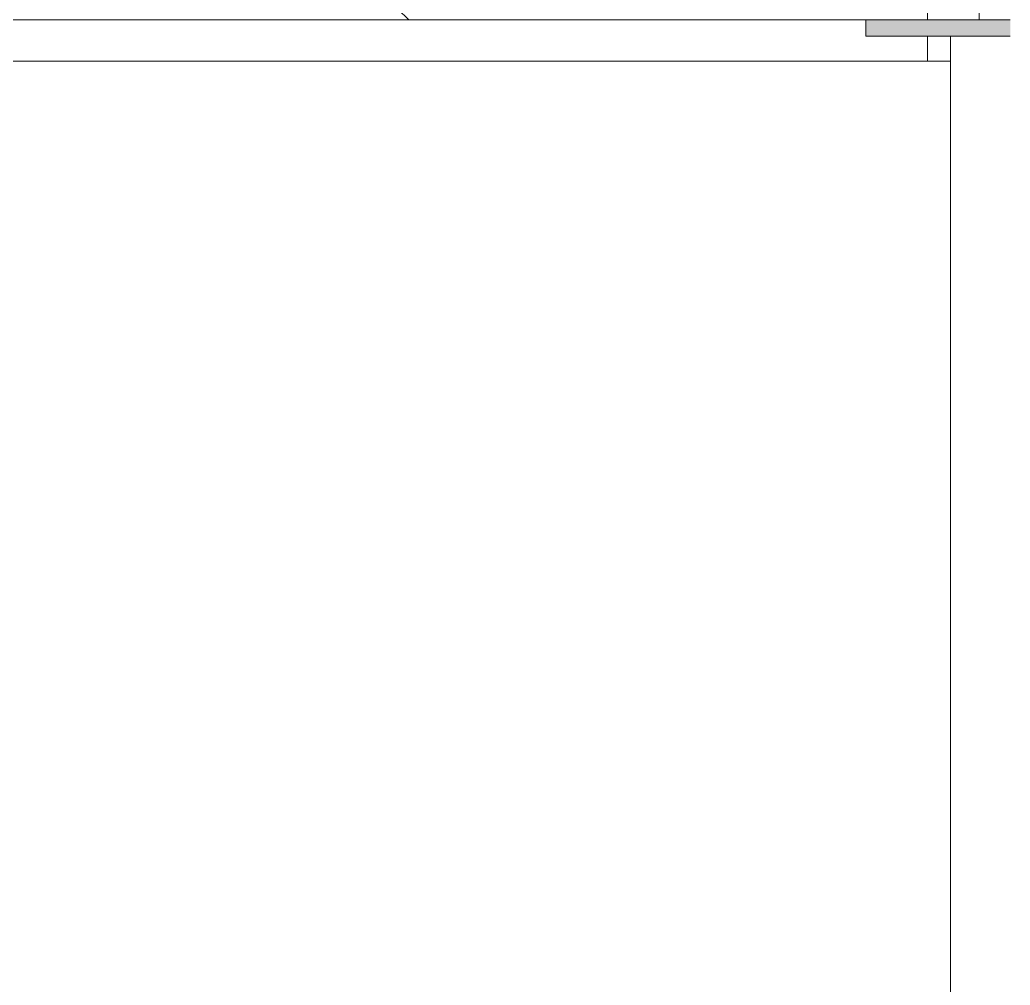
# Model space of a CAD drawing. Header units: millimetres. Extents: x 81494 to 296443, y -8553 to 29000.
# Drawn here: x 254133.2 to 254613.2, y 12932.1 to 13400 of the extents above; entities that cross this region are included whole.
import ezdxf

# ---------------------------------------------------------------- set-up
doc = ezdxf.new("R2010")
doc.units = ezdxf.units.MM
for name, color, linetype, lineweight, true_color in [('A-DOOR-3', 7, 'Continuous', 5, 0xb7b7b7), ('A-DOOR-FRAM-4', 7, 'Continuous', 5, 0xe2e2e2), ('A-DOOR-FRAM-5', 7, 'Continuous', 5, 0xaaaaaa), ('A-FLOR-2', 7, 'Continuous', 5, 0xaaaaaa)]:
    doc.layers.add(name, color=color, linetype=linetype, lineweight=lineweight, true_color=true_color)
doc.layers.add('I-WALL-3', color=7, linetype='Continuous', lineweight=5)

# ---------------------------------------------------------------- blocks, each defined once
blk = doc.blocks.new('110_Дверь_СКБ_1Ст_Внутренняя1 - Д-8 950x2100h_охрана-V237-1_3_4_птичка')
at = {"layer": 'A-DOOR-FRAM-4'}
blk.add_hatch(color=256, dxfattribs=at).paths.add_polyline_path([(447.5, 108), (447.5, 100), (517.5, 100), (517.5, 108), (462.5, 108)])
at = {"layer": 'A-DOOR-FRAM-5'}
for p, q in [((517.5, 108), (447.5, 108)), ((517.5, 100), (517.5, 108)), ((462.5, 100), (447.5, 100)), ((462.5, 100), (447.5, 100)), ((447.5, 100), (517.5, 100)), ((462.5, 20), (462.5, 100)), ((487.5, 100), (462.5, 100)), ((462.5, 100), (462.5, -100)), ((462.5, 99), (462.5, 100)), ((487.5, -100), (487.5, 100))]:
    blk.add_line(p, q, dxfattribs=at)

msp = doc.modelspace()

# ---------------------------------------------------------------- hatches: boundary and pattern name
at = {"layer": 'I-WALL-3'}
h = msp.add_hatch(dxfattribs=at)
h.set_pattern_fill('FP_126', color=256, style=0, pattern_type=2)
h.set_pattern_definition([(135, (169433.17, 0), (-353.5534, -353.5534), [])])
h.paths.add_polyline_path([(254543.17, 13400), (254573.17, 13400), (254573.17, 13600), (254133.17, 13600), (254133.17, 13400), (254473.17, 13400)])

# ---------------------------------------------------------------- linework, layer by layer
at = {"layer": 'A-FLOR-2'}
for p, q in [((254573.17, 13392), (254573.17, 13380)), ((254584.21, 13392), (254584.21, 12505.85)), ((254584.21, 13380), (252147.17, 13380))]:
    msp.add_line(p, q, dxfattribs=at)
at = {"layer": 'I-WALL-3'}
msp.add_line((246712.98, 13400), (254543.17, 13400), dxfattribs=at)

# ---------------------------------------------------------------- block references
at = {"layer": 'A-DOOR-3', "rotation": 180}
msp.add_blockref('110_Дверь_СКБ_1Ст_Внутренняя1 - Д-8 950x2100h_охрана-V237-1_3_4_птичка', (255060.67, 13500), dxfattribs=at)

doc.saveas('drawing.dxf')
